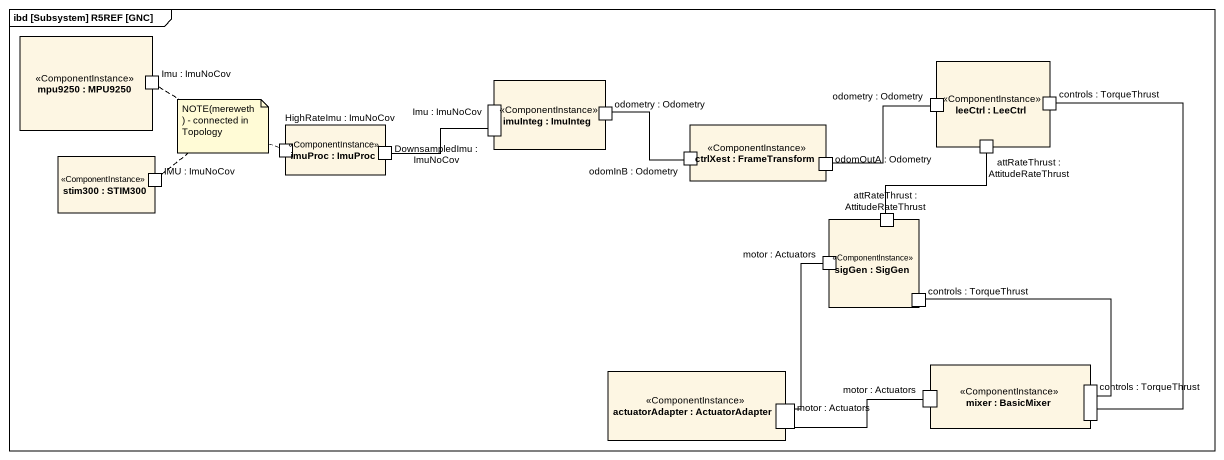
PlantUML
@startuml
mainframe ibd [Subsystem] R5REF [GNC]
rectangle "mpu9250 : MPU9250" as mpu9250 <<ComponentInstance>> {
  port "Imu : ImuNoCov" as Imu_ImuNoCov
}
rectangle "imuInteg : ImuInteg" as imuInteg <<ComponentInstance>> {
  port "Imu : ImuNoCov" as Imu_ImuNoCov_2
  port "odometry : Odometry" as odometry_Odometry
}
rectangle "leeCtrl : LeeCtrl" as leeCtrl <<ComponentInstance>> {
  port "odometry : Odometry" as odometry_Odometry_2
  port "controls : TorqueThrust" as controls_TorqueThrust
  port "attRateThrust : AttitudeRateThrust" as attRateThrust
}
rectangle "imuProc : ImuProc" as imuProc <<ComponentInstance>> {
  port "HighRateImu : ImuNoCov" as HighRateImu_ImuNoCov
  port "DownsampledImu : ImuNoCov" as DownsampledImu_ImuNoCov
}
rectangle "ctrlXest : FrameTransform" as ctrlXest <<ComponentInstance>> {
  port "odomInB : Odometry" as odomInB_Odometry
  port "odomOutA : Odometry" as odomOutA_Odometry
}
rectangle "stim300 : STIM300" as stim300 <<ComponentInstance>> {
  port "IMU : ImuNoCov" as IMU_ImuNoCov
}
rectangle "sigGen : SigGen" as sigGen <<ComponentInstance>> {
  port "attRateThrust : AttitudeRateThrust" as attRateThrust_2
  port "motor : Actuators" as motor_Actuators
  port "controls : TorqueThrust" as controls_TorqueThrust_2
}
rectangle "actuatorAdapter : ActuatorAdapter" as actuatorAdapter <<ComponentInstance>> {
  port "motor : Actuators" as motor_Actuators_2
}
rectangle "mixer : BasicMixer" as mixer <<ComponentInstance>> {
  port "motor : Actuators" as motor_Actuators_3
  port "controls : TorqueThrust" as controls_TorqueThrust_3
}
odometry_Odometry -right- odomInB_Odometry
controls_TorqueThrust -- controls_TorqueThrust_3
DownsampledImu_ImuNoCov -right- Imu_ImuNoCov_2
odomOutA_Odometry -right- odometry_Odometry_2
attRateThrust_2 -up- attRateThrust
motor_Actuators -- motor_Actuators_2
controls_TorqueThrust_2 -right- controls_TorqueThrust_3
motor_Actuators_3 -left- motor_Actuators_2
note as N1
  NOTE(mereweth) - connected in Topology
end note
N1 .. Imu_ImuNoCov
N1 .. HighRateImu_ImuNoCov
N1 .. IMU_ImuNoCov
@enduml
